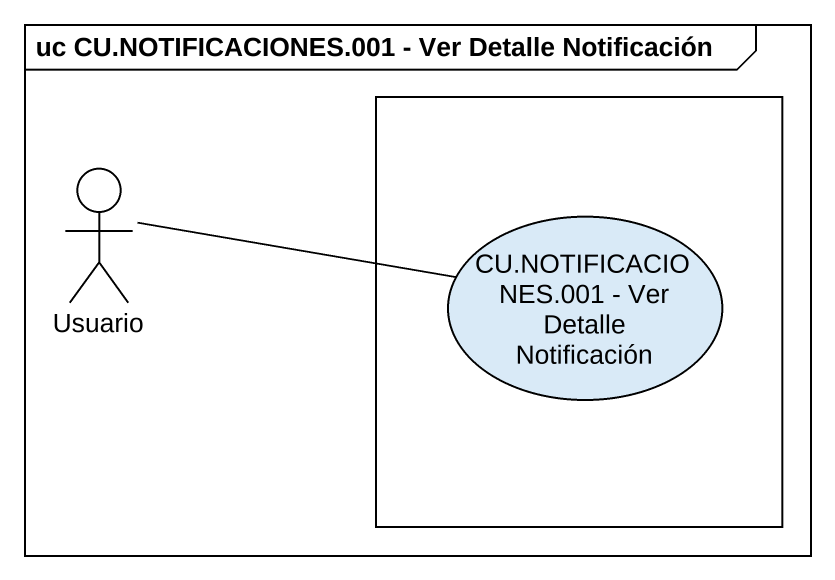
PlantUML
@startuml
mainframe uc CU.NOTIFICACIONES.001 - Ver Detalle Notificación
actor Usuario
rectangle " " as rectangle1 {
  usecase "CU.NOTIFICACIONES.001 - Ver Detalle Notificación" as CU_NOTIFICACIONES_001_Ver
}
Usuario -right- CU_NOTIFICACIONES_001_Ver
@enduml
